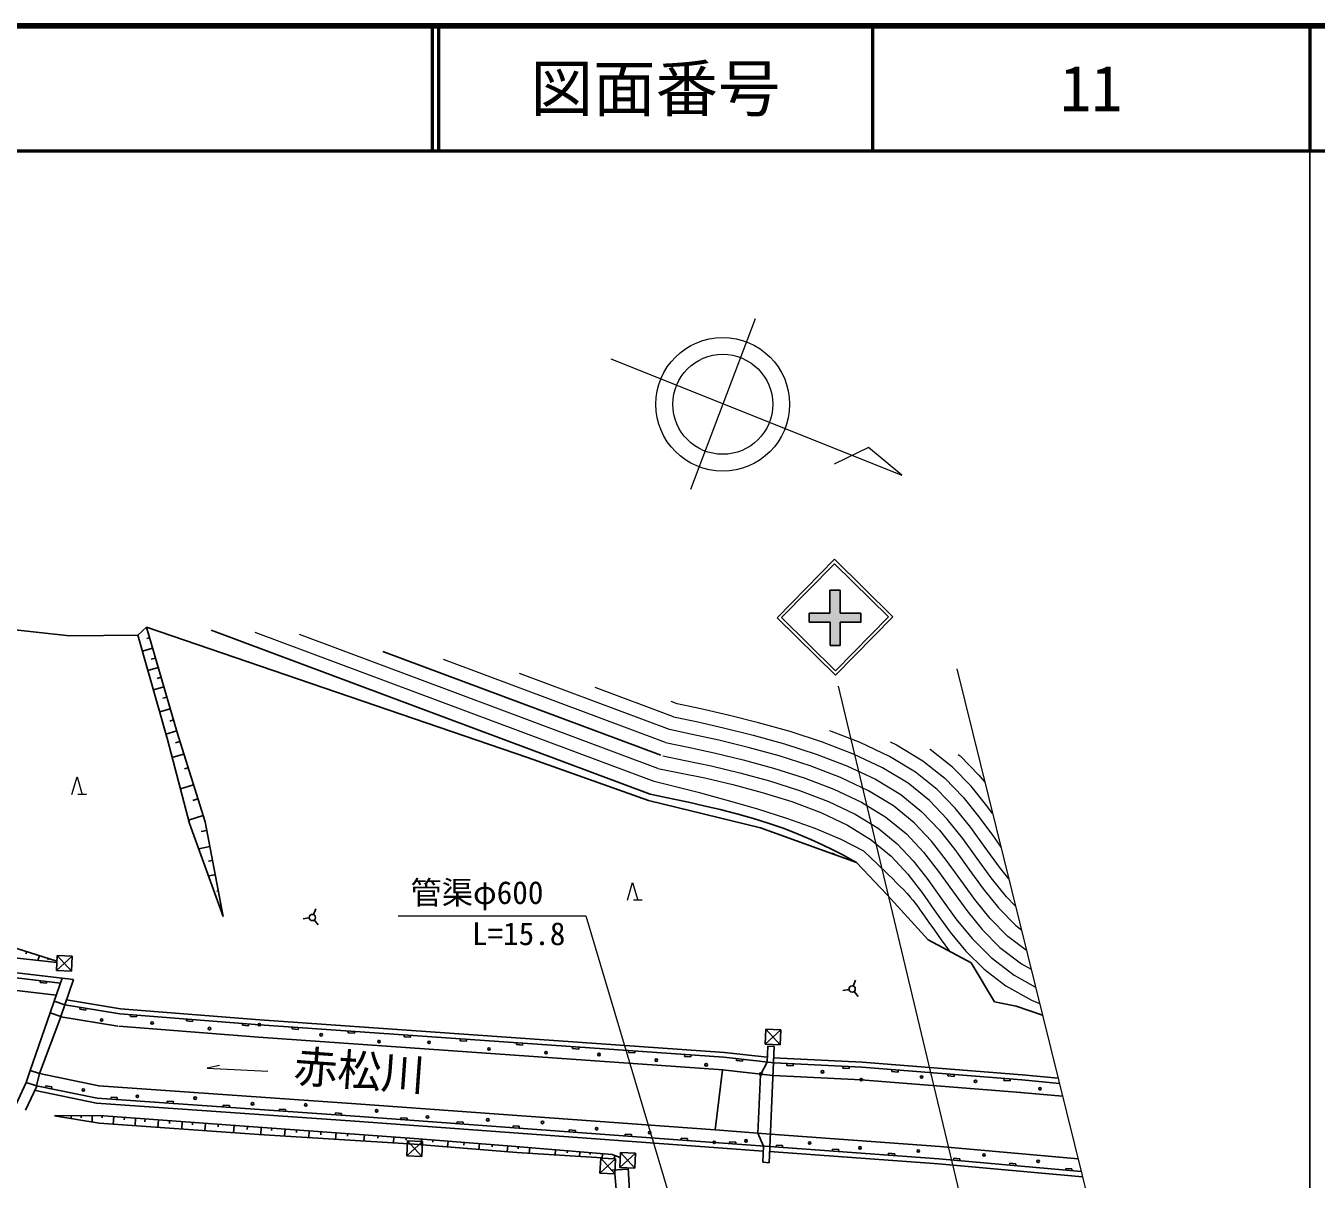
# Model space of a CAD drawing. Units: millimetres, scale not verified. Extents: x 40000 to 680000, y 20000 to 380000.
# Drawn here: x 476218 to 579500, y 287716 to 380000 of the extents above; entities that cross this region are included whole.
import ezdxf
from ezdxf.enums import TextEntityAlignment as Align

# ---------------------------------------------------------------- set-up
doc = ezdxf.new("R2010")
doc.units = ezdxf.units.MM
doc.header["$LTSCALE"] = 1000
for name, color, linetype, lineweight in [('M-BGD', 7, 'Continuous', 13), ('M-BMK-SRVR', 3, 'Continuous', 13), ('M-STR-HTXT', 7, 'Continuous', 13), ('M-STR-STRC', 7, 'Continuous', 13), ('M-TTL', 2, 'Continuous', 140), ('M-TTL-BAND', 7, 'Continuous', 25), ('M-TTL-LINE', 7, 'Continuous', 50)]:
    doc.layers.add(name, color=color, linetype=linetype, lineweight=lineweight)
doc.layers.add('M-TTL-TXT', color=7, linetype='Continuous')
doc.styles.add('ＭＳ ゴシック', font='')
doc.styles.get('ＭＳ ゴシック').set_extended_font_data('MS Gothic')

msp = doc.modelspace()

# ---------------------------------------------------------------- hatches: boundary and pattern name
at = {"layer": 'M-STR-STRC'}
msp.add_hatch(color=256, dxfattribs=at).paths.add_polyline_path([(541398, 330424), (541398, 332281), (543040, 332281), (543040, 333002), (541398, 333002), (541398, 334843), (540568, 334843), (540568, 333002), (538925, 333002), (538925, 332281), (540599, 332281), (540599, 330424)])

# ---------------------------------------------------------------- linework, layer by layer
at = {"layer": 'M-BGD'}
for p, q in [((534604, 356548), (529411, 342892)), ((523054, 353363), (546328, 344050)), ((543676, 346248), (540931, 344916)), ((546328, 344050), (543676, 346248)), ((526502, 319544), (494582, 331465)), ((526811, 320578), (498114, 331296)), ((527430, 322648), (509652, 329287)), ((527739, 323683), (515724, 328170)), ((528048, 324718), (521797, 327052)), ((528357, 325752), (527870, 325935)), ((530235, 325348), (528357, 325752)), ((532434, 324847), (530235, 325348)), ((528048, 324718), (529897, 324327)), ((529897, 324327), (532062, 323841)), ((534856, 324242), (532434, 324847)), ((529559, 323305), (527739, 323683)), ((531690, 322835), (529559, 323305)), ((532062, 323841), (534447, 323252)), ((537402, 323524), (534856, 324242)), ((539972, 322688), (537402, 323524)), ((542993, 322661), (540577, 323596)), ((527430, 322648), (529220, 322283)), ((529220, 322283), (531318, 321829)), ((534038, 322263), (531690, 322835)), ((536505, 321582), (534038, 322263)), ((534447, 323252), (536954, 322553)), ((536954, 322553), (539484, 321735)), ((542467, 321725), (539972, 322688)), ((545349, 321547), (542993, 322661)), ((545395, 322709), (545910, 322466)), ((545910, 322466), (548019, 321198)), ((527215, 321593), (528999, 321229)), ((528999, 321229), (531078, 320779)), ((531318, 321829), (533628, 321274)), ((533628, 321274), (536057, 320611)), ((538997, 320782), (536505, 321582)), ((539484, 321735), (541942, 320790)), ((544789, 320628), (542467, 321725)), ((547428, 320294), (545349, 321547)), ((548610, 322102), (548572, 322124)), ((550392, 320685), (548610, 322102)), ((550843, 321707), (551007, 321577)), ((551007, 321577), (552509, 320050)), ((526811, 320578), (528544, 320240)), ((528544, 320240), (530574, 319816)), ((531078, 320779), (533361, 320231)), ((533361, 320231), (535751, 319578)), ((536057, 320611), (538509, 319829)), ((541416, 319854), (538997, 320782)), ((541942, 320790), (544228, 319709)), ((546837, 319390), (544789, 320628)), ((549161, 318902), (547428, 320294)), ((548019, 321198), (549776, 319794)), ((551875, 319168), (550392, 320685)), ((479898, 318507), (480318, 319907)), ((480318, 319907), (480738, 318507)), ((528230, 319117), (526502, 319544)), ((530574, 319816), (532809, 319295)), ((532809, 319295), (535160, 318668)), ((535751, 319578), (538153, 318812)), ((538509, 319829), (540891, 318919)), ((543668, 318791), (541416, 319854)), ((544228, 319709), (546246, 318486)), ((548545, 318011), (546837, 319390)), ((549776, 319794), (551241, 318287)), ((553151, 317592), (551875, 319168)), ((552509, 320050), (552982, 319469)), ((481088, 318507), (480388, 318507)), ((530252, 318600), (528230, 319117)), ((532474, 318001), (530252, 318600)), ((535160, 318668), (537534, 317922)), ((538153, 318812), (540468, 317928)), ((540891, 318919), (543107, 317872)), ((545655, 317582), (543668, 318791)), ((546246, 318486), (547930, 317119)), ((550607, 317405), (549161, 318902)), ((551241, 318287), (552505, 316717)), ((534802, 317324), (532474, 318001)), ((537141, 316576), (534802, 317324)), ((537534, 317922), (539839, 317048)), ((540468, 317928), (542595, 316923)), ((543107, 317872), (545064, 316678)), ((547314, 316228), (545655, 317582)), ((547930, 317119), (549339, 315642)), ((549973, 316524), (548545, 318011)), ((551858, 315843), (550607, 317405)), ((553599, 316977), (553151, 317592)), ((539399, 315763), (537141, 316576)), ((539839, 317048), (541986, 316034)), ((542595, 316923), (544439, 315798)), ((545064, 316678), (546699, 315336)), ((548705, 314761), (547314, 316228)), ((551211, 314969), (549973, 316524)), ((552505, 316717), (553659, 315127)), ((541480, 314891), (539399, 315763)), ((541986, 316034), (543882, 314870)), ((544439, 315798), (545962, 314548)), ((546699, 315336), (548070, 313878)), ((549339, 315642), (550565, 314095)), ((553006, 314257), (551858, 315843)), ((553659, 315127), (554264, 314291)), ((543292, 313966), (541480, 314891)), ((543882, 314870), (545468, 313553)), ((545962, 314548), (547252, 313176)), ((549918, 313220), (548705, 314761)), ((550565, 314095), (551699, 312517)), ((552353, 313387), (551211, 314969)), ((554142, 312687), (553006, 314257)), ((543292, 313966), (544362, 312950)), ((544362, 312950), (545216, 312128)), ((545468, 313553), (546802, 312116)), ((547252, 313176), (548408, 311700)), ((548070, 313878), (549271, 312345)), ((551046, 311647), (549918, 313220)), ((553488, 311819), (552353, 313387)), ((545216, 312128), (545588, 311764)), ((546802, 312116), (547978, 310597)), ((549271, 312345), (550392, 310776)), ((551699, 312517), (552834, 310951)), ((554892, 311755), (554142, 312687)), ((524368, 310051), (524788, 311451)), ((524788, 311451), (525208, 310051)), ((545588, 311764), (545920, 311436)), ((545920, 311436), (546211, 311143)), ((546211, 311143), (546462, 310886)), ((546462, 310886), (546761, 310569)), ((548408, 311700), (549518, 310147)), ((552179, 310082), (551046, 311647)), ((552834, 310951), (554060, 309435)), ((554709, 310305), (553488, 311819)), ((525558, 310051), (524858, 310051)), ((546761, 310569), (547011, 310291)), ((547011, 310291), (547223, 310039)), ((547223, 310039), (547409, 309803)), ((547978, 310597), (549086, 309038)), ((549518, 310147), (550670, 308556)), ((550392, 310776), (551525, 309213)), ((553410, 308565), (552179, 310082)), ((555433, 309571), (554709, 310305)), ((547409, 309803), (547582, 309570)), ((547582, 309570), (547754, 309328)), ((547754, 309328), (547936, 309065)), ((547936, 309065), (548141, 308769)), ((549086, 309038), (550216, 307477)), ((551525, 309213), (552760, 307694)), ((554060, 309435), (555469, 308011)), ((548141, 308769), (548498, 308261)), ((548498, 308261), (548950, 307627)), ((550670, 308556), (551960, 306972)), ((554830, 307137), (553410, 308565)), ((555469, 308011), (555901, 307680)), ((548950, 307627), (549490, 306876)), ((549490, 306876), (550160, 305951)), ((550216, 307477), (551462, 305956)), ((551960, 306972), (553480, 305449)), ((552760, 307694), (554191, 306262)), ((556317, 306000), (554830, 307137)), ((551462, 305956), (552913, 304514)), ((554191, 306262), (555907, 304955)), ((553480, 305449), (555316, 304051)), ((555907, 304955), (556683, 304523)), ((552913, 304514), (554661, 303191)), ((555316, 304051), (557037, 303092)), ((554661, 303191), (556765, 302018)), ((556765, 302018), (557367, 301760)), ((490740, 296606), (495578, 296347))]:
    msp.add_line(p, q, dxfattribs=at)
at = {"layer": 'M-BGD', "lineweight": 25}
for p, q in [((479707, 331195), (466094, 332702)), ((485874, 331876), (485180, 331257)), ((485874, 331876), (488336, 323450)), ((485874, 331876), (516365, 321468)), ((526193, 318509), (491050, 331634)), ((485180, 331257), (479707, 331195)), ((485180, 331257), (487561, 322897)), ((486121, 331032), (485896, 330966)), ((486365, 330195), (485550, 329957)), ((527053, 321639), (504802, 329949)), ((486818, 328645), (485993, 328404)), ((486593, 329416), (486251, 329316)), ((487044, 327872), (486734, 327782)), ((487268, 327106), (486432, 326862)), ((487782, 325345), (486935, 325097)), ((487508, 326285), (487197, 326194)), ((488041, 324460), (487748, 324375)), ((488297, 323583), (487437, 323332)), ((488336, 323450), (490576, 316295)), ((487561, 322897), (489320, 316186)), ((488544, 322736), (488200, 322635)), ((488843, 321713), (487941, 321449)), ((526052, 318026), (516365, 321468)), ((489215, 320641), (488913, 320547)), ((489641, 319282), (488594, 318955)), ((489995, 318150), (489592, 318024)), ((526193, 318509), (527063, 318336)), ((527063, 318336), (528093, 318125)), ((528093, 318125), (529249, 317880)), ((535023, 315838), (526052, 318026)), ((529249, 317880), (530498, 317601)), ((530498, 317601), (531803, 317290)), ((531803, 317290), (533132, 316950)), ((490416, 316806), (489251, 316441)), ((489320, 316186), (492021, 308730)), ((490576, 316295), (492021, 308730)), ((533132, 316950), (534449, 316581)), ((534449, 316581), (535721, 316185)), ((535721, 316185), (536919, 315766)), ((490705, 315621), (490265, 315537)), ((535023, 315838), (542703, 313059)), ((536919, 315766), (538032, 315333)), ((538032, 315333), (539057, 314897)), ((490951, 314331), (490054, 314160)), ((539057, 314897), (539989, 314469)), ((539989, 314469), (540824, 314061)), ((540824, 314061), (541557, 313683)), ((491162, 313227), (490835, 313165)), ((540760, 313798), (540968, 313687)), ((541557, 313683), (542184, 313346)), ((542184, 313346), (542701, 313062)), ((545160, 310474), (542703, 313059)), ((491381, 312078), (490845, 311975)), ((491627, 310792), (491500, 310768)), ((548442, 306876), (545160, 310474)), ((491845, 309650), (491698, 309621)), ((499242, 308887), (499422, 309353)), ((498904, 308616), (498410, 308539)), ((499308, 308459), (499622, 308070)), ((551883, 305020), (548442, 306876)), ((473795, 306699), (478705, 305172)), ((476290, 305923), (476232, 305736)), ((478699, 305053), (474354, 305525)), ((477309, 305606), (477188, 305217)), ((478025, 305384), (477987, 305264)), ((478669, 304418), (478726, 305616)), ((478669, 304418), (479925, 305559)), ((478726, 305616), (479925, 305559)), ((478726, 305616), (479867, 304360)), ((479925, 305559), (479867, 304360)), ((553752, 301897), (551883, 305020)), ((471815, 304260), (478987, 303408)), ((480032, 303687), (471890, 304654)), ((479119, 303796), (478498, 301969)), ((479867, 304360), (478669, 304418)), ((480032, 303687), (479350, 301677)), ((471697, 303267), (478658, 302440)), ((477387, 303598), (477369, 303449)), ((477369, 303449), (477866, 303390)), ((477883, 303539), (477866, 303390)), ((542114, 302890), (541620, 302813)), ((542452, 303161), (542632, 303628)), ((542518, 302734), (542832, 302344)), ((478498, 301969), (478175, 301023)), ((478498, 301969), (479351, 301677)), ((479351, 301677), (479027, 300731)), ((479350, 301677), (483754, 300953)), ((483802, 301350), (479480, 302061)), ((555479, 301550), (553752, 301897)), ((478175, 301023), (476558, 296412)), ((479022, 300718), (477321, 296163)), ((478175, 301023), (479027, 300731)), ((479022, 300718), (483592, 299966)), ((480566, 301477), (480541, 301329)), ((480541, 301329), (481035, 301248)), ((481059, 301396), (481035, 301248)), ((483754, 300953), (494909, 300071)), ((494940, 300470), (483802, 301350)), ((484596, 300886), (484584, 300737)), ((484584, 300737), (485083, 300698)), ((485095, 300847), (485083, 300698)), ((557597, 300831), (555479, 301550)), ((483675, 299956), (494830, 299074)), ((489082, 300532), (489070, 300382)), ((489070, 300382), (489569, 300343)), ((489581, 300492), (489569, 300343)), ((493568, 300177), (493556, 300028)), ((493556, 300028), (494055, 299988)), ((494067, 300138), (494055, 299988)), ((494909, 300071), (532092, 297466)), ((532128, 297864), (494936, 300470)), ((497539, 299887), (497529, 299737)), ((497529, 299737), (498028, 299702)), ((498038, 299852), (498028, 299702)), ((502028, 299572), (502018, 299423)), ((502527, 299537), (502517, 299388)), ((535394, 298530), (535451, 299729)), ((535394, 298530), (536650, 299672)), ((535451, 299729), (536650, 299672)), ((535451, 299729), (536592, 298473)), ((536650, 299672), (536592, 298473)), ((494839, 299074), (532022, 296468)), ((502018, 299423), (502517, 299388)), ((506517, 299258), (506507, 299108)), ((506507, 299108), (507006, 299073)), ((507016, 299223), (507006, 299073)), ((511006, 298943), (510996, 298794)), ((510996, 298794), (511495, 298759)), ((511505, 298908), (511495, 298759)), ((515495, 298629), (515485, 298479)), ((515994, 298594), (515984, 298444)), ((536592, 298473), (535394, 298530)), ((515485, 298479), (515984, 298444)), ((519984, 298314), (519974, 298164)), ((519974, 298164), (520473, 298130)), ((520483, 298279), (520473, 298130)), ((524473, 298000), (524463, 297850)), ((524463, 297850), (524962, 297815)), ((524972, 297965), (524962, 297815)), ((528962, 297685), (528952, 297535)), ((528952, 297535), (529451, 297500)), ((529461, 297650), (529451, 297500)), ((532092, 297466), (536124, 297015)), ((535555, 297481), (532128, 297864)), ((535557, 297079), (535610, 298346)), ((536110, 298325), (535610, 298346)), ((536110, 298325), (535718, 289028)), ((531981, 296472), (531395, 291655)), ((531981, 296472), (536012, 296022)), ((533114, 297352), (533097, 297202)), ((533097, 297202), (533594, 297147)), ((533611, 297296), (533594, 297147)), ((535013, 296064), (535557, 297079)), ((543162, 297067), (536075, 297423)), ((536124, 297015), (543136, 296668)), ((537133, 296965), (537126, 296816)), ((537126, 296816), (537625, 296791)), ((537632, 296941), (537625, 296791)), ((541628, 296743), (541620, 296593)), ((541620, 296593), (542120, 296568)), ((542127, 296718), (542120, 296568)), ((543136, 296668), (555933, 295654)), ((555964, 296052), (543162, 297067)), ((545547, 296477), (545535, 296328)), ((546045, 296438), (546034, 296288)), ((475433, 293717), (476247, 295461)), ((476247, 295461), (476558, 296412)), ((477065, 295194), (476247, 295461)), ((477321, 296163), (476558, 296412)), ((477321, 296163), (477065, 295194)), ((482067, 295197), (477321, 296163)), ((535013, 296064), (534816, 291370)), ((536074, 296017), (543087, 295669)), ((543057, 295671), (555854, 294657)), ((545535, 296328), (546034, 296288)), ((550033, 296121), (550021, 295972)), ((550021, 295972), (550520, 295932)), ((550531, 296082), (550520, 295932)), ((554519, 295766), (554507, 295616)), ((554507, 295616), (555005, 295577)), ((555017, 295726), (555005, 295577)), ((555933, 295654), (558946, 295382)), ((558845, 295792), (555969, 296052)), ((476203, 293238), (477104, 295170)), ((476985, 294802), (481878, 293807)), ((481932, 294204), (477065, 295194)), ((477783, 295048), (477813, 295195)), ((478303, 295095), (477813, 295195)), ((478273, 294948), (478303, 295095)), ((502659, 293749), (482067, 295197)), ((555843, 294658), (559201, 294355)), ((481878, 293807), (502559, 292353)), ((502587, 292752), (481932, 294204)), ((483032, 294126), (483043, 294276)), ((483542, 294241), (483043, 294276)), ((483531, 294091), (483542, 294241)), ((487521, 293811), (487532, 293961)), ((488031, 293925), (487532, 293961)), ((488020, 293776), (488031, 293925)), ((492010, 293495), (492021, 293645)), ((492519, 293610), (492021, 293645)), ((492509, 293460), (492519, 293610)), ((496499, 293180), (496510, 293330)), ((497008, 293294), (496510, 293330)), ((531394, 291655), (502659, 293749)), ((478513, 292783), (482076, 292807)), ((478513, 292783), (482091, 292205)), ((479853, 292792), (479854, 292566)), ((480656, 292797), (480657, 292633)), ((481538, 292804), (481541, 292294)), ((482076, 292807), (494453, 291896)), ((482341, 292788), (482329, 292628)), ((483255, 292721), (483211, 292125)), ((484107, 292658), (484094, 292477)), ((485001, 292592), (484958, 292000)), ((485770, 292535), (485753, 292311)), ((486837, 292457), (486794, 291869)), ((487727, 292391), (487710, 292164)), ((488741, 292317), (488698, 291733)), ((496998, 293145), (497008, 293294)), ((500988, 292864), (500999, 293014)), ((501497, 292979), (500999, 293014)), ((501487, 292829), (501497, 292979)), ((502559, 292353), (531292, 290259)), ((531321, 290658), (502587, 292752)), ((506233, 292486), (506244, 292636)), ((506742, 292600), (506244, 292636)), ((506732, 292450), (506742, 292600)), ((510721, 292159), (510732, 292309)), ((511231, 292272), (510732, 292309)), ((482091, 292205), (494876, 291292)), ((489571, 292255), (489557, 292061)), ((490601, 292180), (490558, 291600)), ((491627, 292104), (491613, 291915)), ((492885, 292011), (492843, 291437)), ((493964, 291932), (493946, 291688)), ((494453, 291896), (507298, 290980)), ((494876, 291292), (507293, 290509)), ((495062, 291852), (495021, 291282)), ((495901, 291793), (495888, 291614)), ((496973, 291716), (496933, 291162)), ((497889, 291651), (497875, 291453)), ((498904, 291579), (498865, 291040)), ((499844, 291512), (499826, 291259)), ((501048, 291426), (501011, 290905)), ((501991, 291359), (501976, 291154)), ((503319, 291264), (503284, 290762)), ((511220, 292123), (511231, 292272)), ((515209, 291832), (515220, 291982)), ((515719, 291945), (515220, 291982)), ((515708, 291796), (515719, 291945)), ((519697, 291505), (519708, 291654)), ((520207, 291618), (519708, 291654)), ((520196, 291469), (520207, 291618)), ((524185, 291178), (524196, 291327)), ((524695, 291291), (524196, 291327)), ((524684, 291141), (524695, 291291)), ((535815, 291328), (531395, 291655)), ((534817, 291401), (535274, 290365)), ((549372, 290341), (535815, 291328)), ((504420, 291186), (504407, 291004)), ((505682, 291096), (505648, 290613)), ((506664, 291026), (506650, 290830)), ((506718, 289585), (506775, 290783)), ((506718, 289585), (507974, 290726)), ((506775, 290783), (507974, 290726)), ((506775, 290783), (507917, 289527)), ((507293, 290509), (515512, 289861)), ((507298, 290980), (515450, 290339)), ((507895, 290933), (507861, 290492)), ((507974, 290726), (507917, 289527)), ((508797, 290862), (508784, 290690)), ((510015, 290767), (509978, 290298)), ((511291, 290666), (511272, 290430)), ((512526, 290569), (512489, 290100)), ((513561, 290488), (513546, 290293)), ((514786, 290391), (514749, 289921)), ((515450, 290339), (523148, 289691)), ((515633, 290324), (515618, 290134)), ((516554, 290246), (516516, 289796)), ((528673, 290851), (528684, 291000)), ((529183, 290964), (528684, 291000)), ((529172, 290814), (529183, 290964)), ((531292, 290259), (535244, 289966)), ((535741, 290330), (531321, 290658)), ((532534, 290568), (532545, 290717)), ((533044, 290680), (532545, 290717)), ((533033, 290531), (533044, 290680)), ((535274, 290365), (535219, 289065)), ((549291, 289344), (535741, 290330)), ((536283, 290291), (536293, 290440)), ((536792, 290404), (536293, 290440)), ((536781, 290255), (536792, 290404)), ((560440, 289347), (549372, 290341)), ((507917, 289527), (506718, 289585)), ((515512, 289861), (522339, 289417)), ((518625, 290072), (518590, 289661)), ((519574, 289992), (519559, 289815)), ((520569, 289908), (520538, 289534)), ((521396, 289839), (521383, 289689)), ((522174, 288210), (522231, 289409)), ((522174, 288210), (523429, 289351)), ((522231, 289409), (523429, 289351)), ((522231, 289409), (523372, 288153)), ((522339, 289417), (522349, 289403)), ((522377, 289756), (522347, 289405)), ((523148, 289691), (523797, 289442)), ((523381, 289602), (523300, 289390)), ((523429, 289351), (523372, 288153)), ((523759, 288645), (523816, 289844)), ((523759, 288645), (525015, 289786)), ((523816, 289844), (525015, 289786)), ((523816, 289844), (524957, 288588)), ((525015, 289786), (524957, 288588)), ((535756, 289928), (549258, 288946)), ((540771, 289964), (540782, 290114)), ((541280, 290078), (540782, 290114)), ((541269, 289928), (541280, 290078)), ((545259, 289638), (545270, 289787)), ((545768, 289751), (545270, 289787)), ((545758, 289601), (545768, 289751)), ((560695, 288320), (549291, 289344)), ((550479, 289238), (550492, 289387)), ((550990, 289342), (550492, 289387)), ((550977, 289193), (550990, 289342)), ((523372, 288153), (522174, 288210)), ((524429, 288526), (523090, 288444)), ((524957, 288588), (523759, 288645)), ((524423, 288613), (524801, 282428)), ((535718, 289028), (535219, 289065)), ((549258, 288946), (560796, 287910)), ((554961, 288835), (554974, 288985)), ((555472, 288940), (554974, 288985)), ((555459, 288791), (555472, 288940)), ((559443, 288433), (559456, 288582)), ((559954, 288538), (559456, 288582)), ((559941, 288388), (559954, 288538)), ((523339, 288154), (523356, 288135)), ((523356, 288135), (523901, 282323))]:
    msp.add_line(p, q, dxfattribs=at)
at = {"layer": 'M-BGD'}
for radius in [5351, 4000]:
    msp.add_circle((532002, 349717), radius, dxfattribs=at)
at = {"layer": 'M-BGD', "lineweight": 25}
for centre, radius in [((499151, 308654), 250), ((542361, 302928), 250), ((482284, 300457), 100), ((486330, 300217), 100), ((490918, 299768), 100), ((494907, 300074), 100), ((499861, 299271), 100), ((504492, 298727), 100), ((508495, 298660), 100), ((513287, 298132), 100), ((517860, 297844), 100), ((522094, 297688), 100), ((526683, 297238), 100), ((530676, 296863), 100), ((535047, 296132), 100), ((539985, 296303), 100), ((543086, 295673), 100), ((547913, 295887), 100), ((552230, 295543), 100), ((480818, 294856), 100), ((485150, 294350), 100), ((557388, 294950), 100), ((489776, 294198), 100), ((494365, 293748), 100), ((498625, 293660), 100), ((504296, 293181), 100), ((508371, 292696), 100), ((513201, 292465), 100), ((517570, 292257), 100), ((521903, 291750), 100), ((526152, 291432), 100), ((531320, 290661), 100), ((533866, 290786), 100), ((538952, 290613), 100), ((542986, 290222), 100), ((547653, 289975), 100), ((552917, 289655), 100), ((557249, 289148), 100)]:
    msp.add_circle(centre, radius, dxfattribs=at)
at = {"layer": 'M-BMK-SRVR'}
msp.add_line((550734, 328548), (567482, 260909), dxfattribs=at)
at = {"layer": 'M-STR-HTXT'}
for p, q in [((506030, 308788), (521030, 308788)), ((521030, 308788), (535029, 261846)), ((491717, 296812), (490740, 296606))]:
    msp.add_line(p, q, dxfattribs=at)
at = {"layer": 'M-STR-STRC', "lineweight": 25}
for p, q in [((536356, 332643), (540951, 337313)), ((536712, 332645), (540954, 336956)), ((540951, 337313), (545621, 332717)), ((540954, 336956), (545265, 332714)), ((540568, 333002), (540568, 334843)), ((540568, 334843), (541398, 334843)), ((541398, 334843), (541398, 333002)), ((541026, 328047), (536356, 332643)), ((541023, 328403), (536712, 332645)), ((538925, 333002), (538925, 332281)), ((538925, 333002), (540568, 333002)), ((545265, 332714), (541023, 328403)), ((545621, 332717), (541026, 328047)), ((541398, 333002), (543040, 333002)), ((543040, 333002), (543040, 332281)), ((540599, 332281), (538925, 332281)), ((540599, 330424), (540599, 332281)), ((541398, 332281), (541398, 330424)), ((543072, 332281), (541398, 332281)), ((541398, 330424), (540599, 330424))]:
    msp.add_line(p, q, dxfattribs=at)
at = {"layer": 'M-STR-STRC'}
msp.add_line((556414, 263794), (541253, 327172), dxfattribs=at)
at = {"layer": 'M-TTL'}
msp.add_line((680000, 380000), (40000, 380000), dxfattribs=at)
at = {"layer": 'M-TTL-BAND'}
msp.add_line((579000, 20000), (579000, 370000), dxfattribs=at)
at = {"layer": 'M-TTL-LINE'}
for p, q in [((508747, 380000), (508747, 370000)), ((509247, 380000), (509247, 370000)), ((543997, 380000), (543997, 370000)), ((579000, 380000), (579000, 370000)), ((40000, 370000), (680000, 370000))]:
    msp.add_line(p, q, dxfattribs=at)

# ---------------------------------------------------------------- texts
at = {"layer": 'M-BGD', "style": 'ＭＳ ゴシック'}
msp.add_text('赤松川', height=2566, rotation=355.902, dxfattribs=at).set_placement((497542, 294744), align=Align.BOTTOM_LEFT)
at = {"layer": 'M-STR-HTXT', "style": 'ＭＳ ゴシック'}
for s, p in [('管渠φ600', (507012, 309181)), ('L=15.8', (511924, 305893))]:
    msp.add_text(s, height=1833, dxfattribs=at).set_placement(p, align=Align.BOTTOM_LEFT)
at = {"layer": 'M-TTL-TXT', "style": 'ＭＳ ゴシック'}
for s, p in [('図面番号', (526622, 375000)), ('11', (561497, 375000))]:
    msp.add_text(s, height=3666, dxfattribs=at).set_placement(p, align=Align.MIDDLE_CENTER)

doc.saveas('drawing.dxf')
